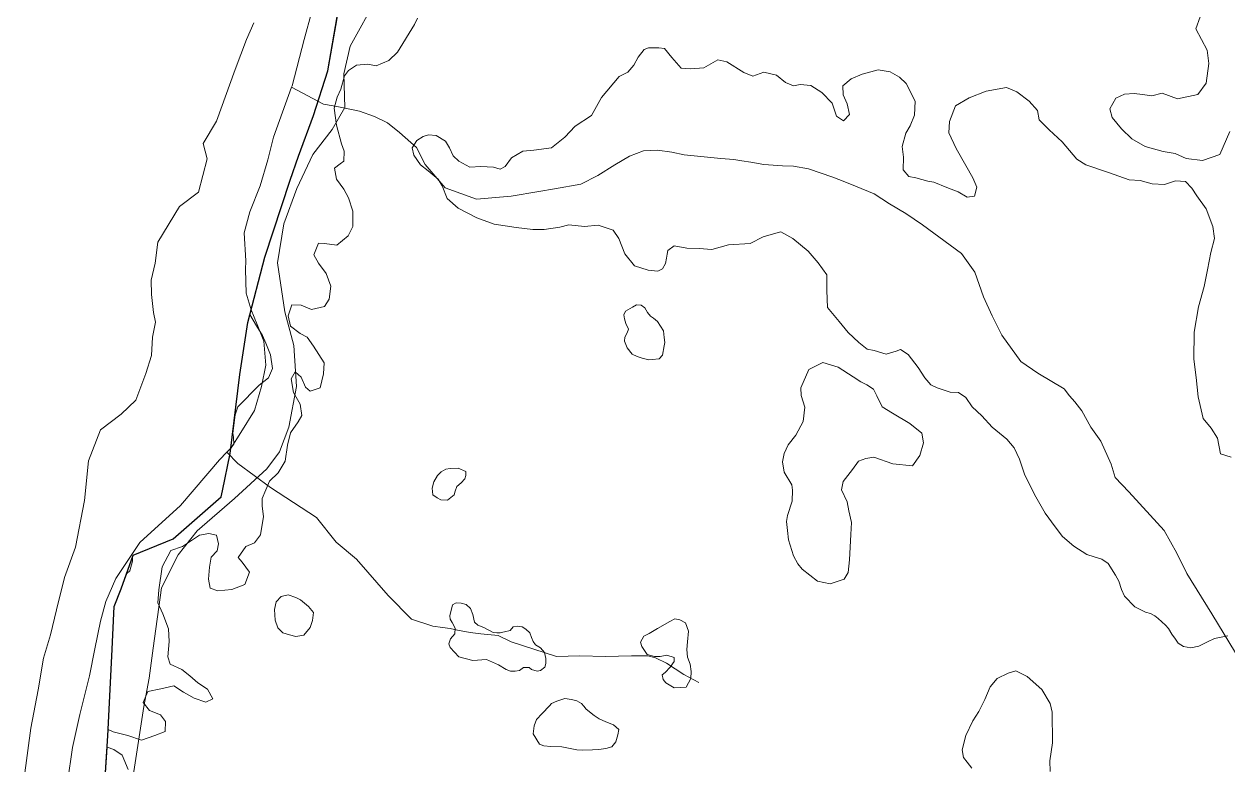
# Model space of a CAD drawing. Header units: metres. Extents: x 4652992 to 4879070, y 2074171 to 2309877.
# Drawn here: x 4653488.7 to 4653619.9, y 2307703.6 to 2307784.4 of the extents above; entities that cross this region are included whole.
import ezdxf

# ---------------------------------------------------------------- set-up
doc = ezdxf.new("R2010")
doc.units = ezdxf.units.M
doc.header["$MEASUREMENT"] = 0
doc.linetypes.add('DGN Style 3', pattern=[92.779933, 66.271381, -26.508552])
for name, color, linetype, lineweight in [('Level 1', 2, 'Continuous', 0), ('Level 2', 6, 'Continuous', 0), ('Level 20', 30, 'DGN Style 3', 0), ('Level 40', 1, 'Continuous', 0)]:
    doc.layers.add(name, color=color, linetype=linetype, lineweight=lineweight)
doc.layers.add('Limite', color=38, linetype='Continuous', lineweight=0, plot=False)

msp = doc.modelspace()

# ---------------------------------------------------------------- linework, layer by layer
at = {"layer": 'Level 1'}
for points in [[(4653621.344485, 2307714.819704, 1352.9125), (4653618.151675, 2307720.086489, 1349.975), (4653615.420901, 2307724.491091, 1346), (4653614.35071, 2307726.719118, 1344), (4653612.974123, 2307729.173281, 1343), (4653611.445925, 2307730.845705, 1341), (4653609.118716, 2307733.378481, 1340), (4653607.635073, 2307734.954531, 1339), (4653607.181887, 2307736.40613, 1338), (4653606.076479, 2307738.91028, 1337), (4653604.982119, 2307740.456911, 1336), (4653603.993716, 2307742.212282, 1335), (4653603.21448, 2307743.216677, 1334), (4653602.656496, 2307743.854677, 1333), (4653602.072512, 2307744.603091, 1332), (4653599.17792, 2307746.317507, 1331), (4653597.334292, 2307747.605715, 1330), (4653595.266299, 2307750.455691, 1329), (4653594.203676, 2307752.557131, 1327), (4653593.254092, 2307754.648501, 1324), (4653592.340884, 2307757.344118, 1320), (4653590.863283, 2307759.361086, 1317), (4653589.649111, 2307760.278689, 1316), (4653586.607485, 2307762.499331, 1315), (4653584.812319, 2307763.725527, 1314), (4653583.027285, 2307764.768923, 1313), (4653581.341311, 2307765.858523, 1312), (4653579.322512, 2307766.706118, 1311), (4653578.149477, 2307767.177675, 1310), (4653576.83948, 2307767.677675, 1309), (4653574.201479, 2307768.596133, 1308), (4653572.551699, 2307768.893496, 1307), (4653571.350527, 2307768.930727, 1306), (4653569.338076, 2307769.054873, 1305), (4653567.904909, 2307769.331728, 1304), (4653566.943911, 2307769.478091, 1303), (4653566.051516, 2307769.602724, 1302), (4653564.640078, 2307769.73511, 1301), (4653560.637697, 2307770.136477, 1300), (4653559.296877, 2307770.411318, 1299), (4653557.716921, 2307770.641726, 1298), (4653556.219485, 2307770.569277, 1297), (4653554.676516, 2307769.957705, 1296), (4653553.066714, 2307769.026491, 1295), (4653551.242495, 2307767.886477, 1294), (4653549.391482, 2307766.924685, 1293), (4653546.492678, 2307766.412905, 1292), (4653544.789675, 2307766.132082, 1291), (4653541.778322, 2307765.628298, 1290), (4653537.996279, 2307765.293276, 1289), (4653534.598513, 2307766.520083, 1288), (4653532.419924, 2307769.067324, 1287), (4653531.450075, 2307770.917483, 1286), (4653529.596499, 2307772.571902, 1284.2), (4653528.298525, 2307773.611513, 1283.8875), (4653526.893313, 2307774.299685, 1283.675), (4653525.265078, 2307774.893313, 1283.3875), (4653523.334109, 2307775.294497, 1283.15), (4653522.359499, 2307775.453676, 1282.9625), (4653521.33948, 2307775.627077, 1282), (4653517.846652, 2307777.48931, 1280.26764)], [(4653562.256289, 2307712.597292, 1312), (4653560.601321, 2307713.488711, 1310), (4653558.706728, 2307714.710696, 1307), (4653557.531679, 2307715.313723, 1305), (4653556.687319, 2307715.502932, 1304), (4653554.913332, 2307715.499514, 1303), (4653552.080874, 2307715.446291, 1302), (4653549.24811, 2307715.534487, 1301), (4653546.727907, 2307715.457278, 1300), (4653541.791506, 2307717.042116, 1298), (4653540.359499, 2307717.746706, 1297), (4653538.462282, 2307717.902895, 1296), (4653537.304873, 2307718.072329, 1295), (4653535.934328, 2307718.32709, 1294), (4653535.136294, 2307718.4881, 1293), (4653534.284304, 2307718.58893, 1292), (4653533.234682, 2307718.753908, 1291), (4653530.913088, 2307719.495486, 1290), (4653528.371279, 2307722.108706, 1289), (4653524.916079, 2307726.054507, 1287), (4653522.700686, 2307727.897707, 1286), (4653520.543093, 2307730.584902, 1285), (4653515.548891, 2307733.849917, 1284.125), (4653511.976321, 2307736.469912, 1283.6625), (4653510.790409, 2307737.699696, 1283.396537)]]:
    msp.add_polyline3d(points, dxfattribs=at)
at = {"layer": 'Level 2'}
for points in [[(4653520.051516, 2307785.735293, 1279.9), (4653519.215273, 2307782.684695, 1280.075), (4653517.906313, 2307777.654299, 1280.2625), (4653517.846652, 2307777.48931, 1280.26764), (4653515.875307, 2307772.037722, 1280.4375), (4653515.266909, 2307769.59009, 1280.55), (4653514.411074, 2307766.730532, 1280.8625), (4653513.282107, 2307763.900881, 1281.1375), (4653512.683718, 2307761.637697, 1281.3125), (4653512.842287, 2307758.583498, 1281.8125), (4653512.823122, 2307757.629092, 1281.9625), (4653512.888125, 2307755.048891, 1282.3625), (4653513.42853, 2307753.233889, 1282.525), (4653514.079104, 2307751.64313, 1282.7), (4653514.803713, 2307749.819887, 1282.8125), (4653515.046877, 2307747.20209, 1282.9125), (4653514.573488, 2307744.859499, 1282.9875), (4653513.792483, 2307742.241884, 1283.1125), (4653512.3183, 2307739.863711, 1283.2875), (4653511.240481, 2307738.174502, 1283.3875), (4653510.790409, 2307737.699696, 1283.396537), (4653509.995486, 2307736.861086, 1283.4125), (4653505.727907, 2307731.888918, 1283.5625), (4653501.295107, 2307727.879275, 1283.5875), (4653498.67969, 2307723.949099, 1283.5875), (4653497.608095, 2307721.423708, 1283.5875), (4653497.024477, 2307719.290102, 1283.5875), (4653496.404482, 2307716.267275, 1283.5875), (4653495.803713, 2307713.333315, 1283.5875), (4653494.774294, 2307709.129275, 1283.5875), (4653493.967531, 2307705.527712, 1283.5875), (4653493.402529, 2307701.751284, 1283.5875)], [(4653488.682314, 2307702.201723, 1283.5986), (4653489.402529, 2307707.64728, 1283.6099), (4653490.208498, 2307711.808474, 1283.5974), (4653490.811098, 2307715.256899, 1283.5974), (4653491.551333, 2307717.807314, 1283.5974), (4653492.201113, 2307720.537722, 1283.5974), (4653493.103274, 2307724.059328, 1283.5974), (4653494.283327, 2307727.354494, 1283.5974), (4653495.279299, 2307732.450075, 1283.5946), (4653495.7157, 2307736.763491, 1283.5698), (4653497.02112, 2307740.153078, 1283.4262), (4653499.27228, 2307741.84833, 1283.3243), (4653500.872683, 2307743.378115, 1282.6725), (4653501.940676, 2307746.300478, 1282.8862), (4653502.569887, 2307748.261904, 1282.8303), (4653502.698916, 2307750.246279, 1282.5224), (4653502.994509, 2307751.880678, 1282.6774), (4653502.786074, 2307752.948122, 1282.5409), (4653502.579714, 2307754.894289, 1282.3684), (4653502.536684, 2307756.455691, 1282.2997), (4653502.980715, 2307758.327517, 1281.9724), (4653503.267702, 2307760.607729, 1281.8224), (4653505.623904, 2307764.482119, 1281.2717), (4653507.701113, 2307766.037905, 1281.1339), (4653508.638491, 2307769.700686, 1280.7631), (4653508.199892, 2307771.356875, 1280.5609), (4653509.657473, 2307773.785097, 1280.4339), (4653511.694887, 2307779.419497, 1280.2589), (4653512.942324, 2307782.704714, 1280.0578), (4653513.740725, 2307784.524294, 1279.9451)]]:
    msp.add_polyline3d(points, dxfattribs=at)
at = {"layer": 'Level 20', "linetype": 'Continuous'}
msp.add_polyline3d([(4653500.277725, 2307700.555563, 1284.9384), (4653501.727121, 2307709.994826, 1284.7384), (4653502.32901, 2307713.072314, 1284.5384), (4653502.771059, 2307716.347775, 1284.5384), (4653503.664641, 2307722.925055, 1284.3384), (4653505.480449, 2307726.524736, 1284.2384), (4653507.542504, 2307729.131543, 1284.0384), (4653511.620492, 2307732.66064, 1284.0384), (4653515.158804, 2307735.90974, 1284.0384), (4653516.527962, 2307737.739525, 1284.1384), (4653517.533528, 2307740.424719, 1284.1384), (4653518.395495, 2307744.866476, 1284.1384), (4653518.101288, 2307749.341722, 1284.1384), (4653517.120618, 2307753.00935, 1284.0384), (4653516.316456, 2307758.353391, 1284.0384), (4653516.996044, 2307762.618903, 1284.1384), (4653518.430746, 2307766.453222, 1283.7384), (4653520.172912, 2307770.16836, 1283.6384), (4653522.256736, 2307772.877598, 1283.4384), (4653523.651823, 2307775.264183, 1283.1384), (4653523.548073, 2307778.960118, 1283.0384), (4653524.232017, 2307781.948055, 1282.8384), (4653527.175505, 2307787.306979, 1282.5384)], dxfattribs=at)
at = {"layer": 'Level 40', "color": 3, "flags": 128}
for points, elevation in [([(4653555.024581, 2307753.529532), (4653555.452901, 2307753.770173), (4653555.935762, 2307753.729733), (4653556.368107, 2307753.428787), (4653556.654987, 2307752.940004), (4653556.962065, 2307752.555431), (4653557.299438, 2307752.327166), (4653557.721653, 2307751.974145), (4653558.390317, 2307750.923983), (4653558.469109, 2307750.205572), (4653558.525678, 2307749.653739), (4653558.454981, 2307749.289036), (4653558.263088, 2307748.299116), (4653557.909576, 2307747.88157), (4653557.133834, 2307747.816994), (4653556.798477, 2307747.774431), (4653556.073195, 2307747.970374), (4653555.505475, 2307748.135501), (4653554.957942, 2307748.404844), (4653554.438679, 2307749.101322), (4653554.13964, 2307749.808815), (4653554.167925, 2307750.235944), (4653554.426546, 2307750.726167), (4653554.559895, 2307751.132732), (4653554.293188, 2307751.725742), (4653554.121442, 2307752.246092), (4653554.04466, 2307752.693778), (4653554.230545, 2307753.090054), (4653555.024581, 2307753.529532)], 1305.144685), ([(4653535.117816, 2307735.941527), (4653536.012936, 2307735.986601), (4653536.82589, 2307735.608242), (4653536.850516, 2307735.16398), (4653536.725281, 2307734.803888), (4653536.312634, 2307734.389999), (4653535.8466, 2307733.986513), (4653535.690559, 2307733.467611), (4653535.55505, 2307733.054568), (4653534.834406, 2307732.480967), (4653534.119908, 2307732.510443), (4653533.723644, 2307732.752538), (4653533.230869, 2307733.068397), (4653533.150811, 2307733.798205), (4653533.337678, 2307734.475943), (4653533.748346, 2307735.164947), (4653534.16105, 2307735.578855), (4653534.659973, 2307735.866057), (4653535.117816, 2307735.941527)], 1294.044685), ([(4653518.820131, 2307721.618951), (4653519.684868, 2307720.897256), (4653520.226851, 2307720.238399), (4653520.115097, 2307719.374755), (4653519.852326, 2307718.595825), (4653519.192332, 2307717.783484), (4653518.323385, 2307717.620499), (4653517.634423, 2307717.809874), (4653516.89164, 2307718.009721), (4653516.328866, 2307718.56195), (4653516.043367, 2307719.392302), (4653515.991703, 2307720.56456), (4653516.157286, 2307721.41782), (4653516.711846, 2307721.973986), (4653517.473272, 2307722.157819), (4653518.313262, 2307721.883631), (4653518.820131, 2307721.618951)], 1288.944685)]:
    msp.add_lwpolyline(points, dxfattribs=dict(at, elevation=elevation))
at = {"layer": 'Level 40', "color": 3}
for points in [[(4653531.564798, 2307785.020841, 1286.7258), (4653531.257997, 2307784.319532, 1286.7258), (4653529.391802, 2307781.301061, 1286.7258), (4653528.445994, 2307780.386549, 1286.7258), (4653527.054104, 2307779.813368, 1286.7258), (4653526.149339, 2307779.990864, 1286.7258), (4653524.934471, 2307779.890668, 1286.7258), (4653524.051724, 2307779.302131, 1286.7258), (4653523.596085, 2307778.714424, 1286.7258), (4653523.228994, 2307777.26297, 1286.7258), (4653522.808127, 2307776.414486, 1286.7258), (4653522.488491, 2307775.207578, 1286.7258), (4653522.738256, 2307773.33653, 1287.3258), (4653523.300749, 2307771.322416, 1287.9258), (4653523.569238, 2307770.509284, 1287.9258), (4653523.528125, 2307769.418803, 1287.9258), (4653523.136384, 2307769.157529, 1287.9258), (4653522.532956, 2307768.684198, 1287.9258), (4653522.722458, 2307767.464005, 1287.9258), (4653523.534318, 2307766.375464, 1287.9258), (4653524.033411, 2307765.4327, 1287.9258), (4653524.519838, 2307763.98542, 1287.9258), (4653524.532407, 2307762.292904, 1287.9258), (4653523.998495, 2307761.298845, 1287.9258), (4653522.775857, 2307760.270496, 1287.9258), (4653521.445768, 2307760.446231, 1287.9258), (4653520.772788, 2307760.493393, 1287.9258), (4653520.273506, 2307759.238867, 1287.9258), (4653520.772686, 2307758.29609, 1287.9258), (4653521.614038, 2307757.175518, 1287.6258), (4653522.116527, 2307755.809081, 1287.6258), (4653521.929986, 2307754.408292, 1287.6258), (4653521.427391, 2307753.576539, 1287.6258), (4653520.00181, 2307753.263363, 1287.6258), (4653518.898606, 2307753.732658, 1287.6258), (4653517.880674, 2307753.762525, 1287.6258), (4653517.479114, 2307752.572683, 1287.6258), (4653517.738864, 2307751.451695, 1287.9258), (4653518.778485, 2307750.656907, 1287.9258), (4653519.552645, 2307750.252087, 1287.9258), (4653520.216157, 2307749.277277, 1287.9258), (4653521.394625, 2307747.441268, 1287.9258), (4653521.3377, 2307746.269174, 1287.9258), (4653520.955315, 2307744.738038, 1287.9258), (4653519.858864, 2307744.360487, 1287.9258), (4653519.346984, 2307744.798506, 1287.9258), (4653518.879365, 2307745.904061, 1287.9258), (4653518.218943, 2307746.455634, 1287.9258), (4653517.814406, 2307745.6894, 1287.9258), (4653518.0387, 2307744.208709, 1287.9258), (4653518.765293, 2307742.935763, 1287.6258), (4653518.954908, 2307741.714969, 1287.6258), (4653518.566034, 2307741.02985, 1287.6258), (4653517.737685, 2307739.83855, 1287.6258), (4653517.386686, 2307738.469506, 1287.6258), (4653517.136831, 2307736.742455, 1287.6258), (4653516.374801, 2307735.453489, 1287.6258), (4653515.42937, 2307734.538478, 1287.6258), (4653514.638772, 2307732.662973, 1287.6258), (4653514.645047, 2307731.816063, 1287.6258), (4653514.768301, 2307730.692648, 1287.6258), (4653514.470954, 2307728.720909, 1287.6258), (4653513.787879, 2307727.839113, 1287.6258), (4653512.854983, 2307727.428802, 1287.6258), (4653512.026352, 2307726.236968, 1287.6258), (4653512.440604, 2307725.733423, 1287.6258), (4653513.253266, 2307724.644866, 1287.6258), (4653512.737721, 2307723.307454, 1287.6258), (4653511.346177, 2307722.732537, 1287.6258), (4653509.786927, 2307722.613109, 1287.6258), (4653508.955978, 2307722.900552, 1287.9258), (4653508.801118, 2307723.860752, 1287.9258), (4653508.88974, 2307725.196306, 1287.9258), (4653509.095327, 2307726.255424, 1287.9258), (4653509.746681, 2307726.974072, 1287.9258), (4653509.889002, 2307727.707281, 1287.9258), (4653509.651948, 2307728.68347, 1287.9258), (4653508.82992, 2307728.843586, 1287.9258), (4653507.804122, 2307728.666284, 1287.6258), (4653505.940824, 2307727.421999, 1287.6258), (4653504.662696, 2307726.994146, 1287.6258), (4653503.722911, 2307725.231444, 1287.6258), (4653503.374623, 2307722.718401, 1287.9258), (4653503.27014, 2307721.30115, 1287.9258), (4653503.804537, 2307720.09786, 1287.9258), (4653504.424276, 2307718.455185, 1287.9258), (4653504.500071, 2307717.087447, 1287.9258), (4653504.348139, 2307715.425728, 1287.9258), (4653504.616893, 2307714.612412, 1287.9258), (4653505.869174, 2307714.030735, 1287.9258), (4653506.760882, 2307713.350048, 1287.9258), (4653507.636734, 2307712.587909, 1287.9258), (4653508.692781, 2307711.87533, 1287.9258), (4653509.258678, 2307710.83526, 1287.9258), (4653508.506131, 2307710.474162, 1287.9258), (4653507.222378, 2307710.892721, 1287.9258), (4653506.068214, 2307711.539792, 1287.9258), (4653505.012025, 2307712.252411, 1287.9258), (4653503.585665, 2307711.93764, 1287.9258), (4653502.159197, 2307711.622846, 1287.9258), (4653501.67516, 2307710.448334, 1287.9258), (4653502.35513, 2307709.555108, 1287.9258), (4653503.541159, 2307709.071017, 1287.9258), (4653504.088252, 2307708.372784, 1287.9258), (4653504.047051, 2307707.281421, 1287.9258), (4653502.93372, 2307706.821079, 1287.9258), (4653501.475544, 2307706.343081, 1287.9258), (4653500.006792, 2307706.828371, 1287.3258), (4653498.376342, 2307707.229601, 1287.3258), (4653497.84699, 2307707.492126, 1287.3258), (4653498.234094, 2307715.462256, 1287.7416), (4653498.52125, 2307720.901836, 1288.0254), (4653499.266581, 2307722.826405, 1288.1329), (4653499.872107, 2307724.50431, 1288.2258), (4653500.219608, 2307724.774081, 1288.2258), (4653500.507433, 2307725.817015, 1288.2258), (4653500.512184, 2307726.277955, 1288.202514), (4653500.58709, 2307726.48552, 1288.2067), (4653504.930394, 2307728.253927, 1287.7996), (4653510.169054, 2307732.856843, 1287.1942), (4653510.323913, 2307733.504689, 1287.1364), (4653511.166478, 2307737.551242, 1286.7775), (4653511.237941, 2307738.14275, 1286.7258), (4653511.534766, 2307738.576544, 1286.7258), (4653511.512651, 2307739.342934, 1286.7258), (4653511.438495, 2307739.802766, 1286.7258), (4653511.679983, 2307741.801594, 1286.7258), (4653511.981459, 2307742.638425, 1286.7258), (4653514.302429, 2307745.000016, 1286.1258), (4653515.3163, 2307745.818878, 1286.1258), (4653515.76939, 2307746.831917, 1286.1258), (4653515.54454, 2307748.316251, 1286.1258), (4653515.310133, 2307748.870419, 1286.1258), (4653515.025044, 2307749.603956, 1286.1258), (4653514.673424, 2307750.43523, 1286.1258), (4653514.023996, 2307751.494168, 1286.1258), (4653513.293118, 2307752.714174, 1285.9214), (4653514.9264, 2307758.964553, 1285.9439), (4653517.694223, 2307767.365845, 1285.9748), (4653518.612844, 2307769.983183, 1285.9844), (4653520.250041, 2307774.424776, 1286.0009), (4653521.808604, 2307779.263401, 1286.0186), (4653522.655779, 2307784.228634, 1286.0362), (4653523.502953, 2307789.193868, 1286.0537)], [(4653620.108563, 2307772.650166, 1346.2447), (4653619.03321, 2307770.163, 1345.9447), (4653617.155214, 2307769.491107, 1345.9447), (4653615.378146, 2307769.72954, 1344.7447), (4653614.14715, 2307770.277119, 1343.5447), (4653612.847963, 2307770.489107, 1342.3447), (4653610.906105, 2307771.036071, 1341.1447), (4653609.44991, 2307771.881983, 1341.1447), (4653608.317198, 2307772.944014, 1341.1447), (4653607.29141, 2307774.194851, 1341.1447), (4653607.053821, 2307775.150736, 1341.1447), (4653607.695761, 2307776.28315, 1341.1447), (4653608.627418, 2307776.729107, 1341.1447), (4653609.697367, 2307776.798165, 1341.1447), (4653610.592436, 2307776.691864, 1341.1447), (4653611.623146, 2307776.558853, 1341.1447), (4653612.732032, 2307776.829972, 1341.1447), (4653614.412249, 2307776.23003, 1341.1447), (4653616.634753, 2307776.706281, 1341.1447), (4653617.534338, 2307777.923366, 1341.1447), (4653617.851839, 2307780.092954, 1341.1447), (4653617.640172, 2307781.521707, 1341.7447), (4653616.414622, 2307783.840576, 1341.7447), (4653616.878397, 2307785.146155, 1341.7447)], [(4653619.922091, 2307717.706439, 1354.97598), (4653618.439746, 2307717.403985, 1354.97598), (4653617.67155, 2307717.027767, 1354.97598), (4653616.757276, 2307716.581376, 1354.97598), (4653615.86011, 2307716.394768, 1354.97598), (4653615.062287, 2307716.550591, 1354.97598), (4653614.498857, 2307716.890907, 1354.97598), (4653614.189491, 2307717.346087, 1354.97598), (4653613.796641, 2307717.883374, 1354.97598), (4653613.44797, 2307718.477834, 1354.97598), (4653613.112093, 2307718.872378, 1354.07598), (4653612.307757, 2307719.567756, 1353.47598), (4653611.934944, 2307719.871388, 1353.47598), (4653611.485847, 2307720.123988, 1353.47598), (4653610.94816, 2307720.262015, 1353.47598), (4653609.750649, 2307720.85966, 1352.57598), (4653608.629556, 2307722.037999, 1351.675979), (4653608.303774, 2307722.762877, 1351.675979), (4653608.0409, 2307723.640774, 1351.675979), (4653607.65188, 2307724.316006, 1350.77598), (4653606.870724, 2307725.589972, 1349.57598), (4653606.160254, 2307726.060503, 1349.57598), (4653605.342087, 2307726.319949, 1349.57598), (4653604.517696, 2307726.547452, 1349.57598), (4653603.099432, 2307727.4609, 1348.675979), (4653601.870483, 2307728.504858, 1347.77598), (4653601.087846, 2307729.571825, 1347.175979), (4653599.996124, 2307731.050568, 1345.97598), (4653598.817623, 2307733.092116, 1345.07598), (4653597.750073, 2307735.302777, 1343.57598), (4653597.188716, 2307736.959075, 1342.375979), (4653596.610469, 2307738.186729, 1341.175979), (4653595.805549, 2307739.125437, 1339.97598), (4653594.197521, 2307740.43149, 1339.07598), (4653593.094577, 2307741.680265, 1338.47598), (4653592.0425, 2307742.667819, 1336.97598), (4653591.330597, 2307743.674962, 1336.375979), (4653590.538989, 2307744.214424, 1335.175979), (4653589.623394, 2307744.241449, 1334.27598), (4653588.221203, 2307744.708236, 1333.675979), (4653587.542423, 2307745.053292, 1333.675979), (4653586.874329, 2307745.811431, 1332.47598), (4653586.13366, 2307746.940285, 1331.27598), (4653585.070363, 2307748.364035, 1329.77598), (4653584.208713, 2307748.912296, 1328.875979), (4653583.767771, 2307748.737297, 1328.875979), (4653582.643189, 2307748.39199, 1327.375979), (4653581.362586, 2307748.783299, 1326.47598), (4653580.579399, 2307748.9331, 1326.175979), (4653579.671814, 2307749.650225, 1325.57598), (4653578.534923, 2307750.766194, 1324.675979), (4653577.532805, 2307751.93883, 1323.77598), (4653576.279912, 2307753.483895, 1323.77598), (4653576.186201, 2307755.332924, 1322.875979), (4653576.189512, 2307757.039368, 1321.675979), (4653575.257866, 2307758.33636, 1320.77598), (4653574.157247, 2307759.63809, 1319.57598), (4653572.482883, 2307760.993757, 1317.77598), (4653571.163879, 2307761.712168, 1316.57598), (4653570.378915, 2307761.515893, 1315.07598), (4653569.242253, 2307761.17345, 1313.875979), (4653567.829137, 2307760.458435, 1313.27598), (4653565.490123, 2307760.297301, 1312.07598), (4653563.670026, 2307759.786332, 1310.875979), (4653562.268855, 2307759.925987, 1309.675979), (4653560.941547, 2307759.951468, 1308.47598), (4653559.532224, 2307760.203134, 1306.97598), (4653558.865672, 2307759.707356, 1306.675979), (4653558.782784, 2307759.279796, 1306.675979), (4653558.699896, 2307758.852234, 1306.675979), (4653558.589377, 2307758.282147, 1306.675979), (4653558.278065, 2307757.702074, 1306.675979), (4653557.782524, 2307757.453948, 1306.675979), (4653556.706976, 2307757.543171, 1306.07598), (4653555.232142, 2307758.019727, 1305.175979), (4653554.187671, 2307759.316054, 1303.97598), (4653553.513495, 2307760.988872, 1302.77598), (4653552.913681, 2307761.892409, 1301.875979), (4653551.271904, 2307762.468802, 1300.675979), (4653549.786134, 2307762.317302, 1299.47598), (4653548.084401, 2307762.491775, 1298.57598), (4653547.076822, 2307762.242815, 1297.375979), (4653545.384512, 2307761.988116, 1295.875979), (4653544.134589, 2307761.976283, 1295.27598), (4653542.330357, 2307762.202745, 1294.375979), (4653539.94395, 2307762.565276, 1293.175979), (4653538.040396, 2307763.248966, 1291.675979), (4653535.986775, 2307764.311425, 1290.77598), (4653534.789792, 2307765.348945, 1289.57598), (4653534.265167, 2307766.75664, 1289.57598), (4653533.807024, 2307767.479092, 1289.57598), (4653532.720166, 2307768.372838, 1288.97598), (4653531.893287, 2307769.049352, 1288.97598), (4653531.178814, 2307770.099643, 1288.97598), (4653530.973208, 2307770.89192, 1288.97598), (4653531.489513, 2307771.701018, 1288.97598), (4653532.169988, 2307772.121716, 1288.97598), (4653532.7602, 2307772.283056, 1288.97598), (4653533.59001, 2307772.239117, 1288.97598), (4653534.623883, 2307771.601131, 1288.97598), (4653535.043915, 2307770.885616, 1288.97598), (4653535.47281, 2307770.010081, 1288.97598), (4653536.06949, 2307769.423066, 1289.875979), (4653537.261296, 2307768.774239, 1291.07598), (4653538.488426, 2307768.838879, 1291.675979), (4653539.846606, 2307768.788153, 1292.875979), (4653540.5968, 2307768.562395, 1292.875979), (4653541.129279, 2307768.851649, 1292.875979), (4653541.81498, 2307769.780915, 1293.77598), (4653543.03555, 2307770.509848, 1295.27598), (4653544.268012, 2307770.646159, 1295.875979), (4653546.166332, 2307770.870788, 1297.07598), (4653547.62406, 2307772.04949, 1298.57598), (4653548.767875, 2307773.243362, 1300.07598), (4653550.535529, 2307774.424225, 1301.57598), (4653551.633077, 2307776.357773, 1303.375979), (4653553.571043, 2307778.648754, 1304.875979), (4653554.503844, 2307779.1361, 1305.47598), (4653555.158463, 2307779.897124, 1305.47598), (4653555.639656, 2307780.769543, 1305.47598), (4653556.271112, 2307781.612407, 1305.47598), (4653556.753612, 2307781.797988, 1306.07598), (4653557.86801, 2307781.785985, 1306.97598), (4653558.51253, 2307781.697924, 1306.97598), (4653559.298337, 2307780.733022, 1306.97598), (4653560.296811, 2307779.582268, 1307.57598), (4653561.317587, 2307779.478489, 1308.77598), (4653562.783322, 2307779.602059, 1310.57598), (4653564.297532, 2307780.471024, 1311.77598), (4653565.273597, 2307780.247774, 1312.375979), (4653567.146071, 2307779.082763, 1312.97598), (4653568.113772, 2307778.701244, 1312.97598), (4653569.31294, 2307779.116115, 1312.97598), (4653570.703852, 2307778.817643, 1314.175979), (4653571.676779, 2307778.02191, 1314.77598), (4653572.571466, 2307777.623702, 1315.375979), (4653573.294986, 2307777.786592, 1315.375979), (4653574.464251, 2307777.671188, 1315.375979), (4653575.636609, 2307776.916507, 1316.27598), (4653576.76134, 2307775.750217, 1316.875979), (4653577.25165, 2307774.322026, 1316.875979), (4653578.000521, 2307773.832422, 1316.875979), (4653578.666899, 2307774.500575, 1316.875979), (4653578.399717, 2307775.694613, 1316.875979), (4653577.971977, 2307776.653859, 1316.875979), (4653577.942556, 2307777.653817, 1317.47598), (4653578.828887, 2307778.399417, 1318.675979), (4653580.053156, 2307778.922879, 1319.875979), (4653581.795791, 2307779.378593, 1321.07598), (4653583.088092, 2307779.162265, 1321.07598), (4653584.119064, 2307778.581283, 1321.07598), (4653584.827408, 2307777.910097, 1321.07598), (4653585.817652, 2307775.962527, 1321.07598), (4653585.752294, 2307774.448691, 1321.07598), (4653585.293008, 2307773.270866, 1320.47598), (4653584.789957, 2307772.470315, 1319.27598), (4653584.390449, 2307771.020775, 1318.07598), (4653584.564362, 2307769.850928, 1318.07598), (4653584.530517, 2307768.494747, 1318.07598), (4653585.130536, 2307767.752301, 1318.07598), (4653585.90799, 2307767.629453, 1318.675979), (4653587.208284, 2307767.262964, 1319.875979), (4653587.867963, 2307767.134772, 1321.07598), (4653589.29103, 2307766.544927, 1321.675979), (4653590.510643, 2307766.094271, 1322.57598), (4653591.473864, 2307765.496373, 1322.875979), (4653592.292766, 2307765.617546, 1322.875979), (4653592.536891, 2307766.584681, 1322.875979), (4653592.113692, 2307767.626479, 1322.875979), (4653591.349423, 2307768.960872, 1322.875979), (4653590.286138, 2307770.805222, 1322.875979), (4653589.480816, 2307772.509165, 1323.47598), (4653589.551345, 2307773.739233, 1324.375979), (4653590.22881, 2307775.464505, 1325.27598), (4653591.703161, 2307776.335036, 1326.47598), (4653593.543828, 2307777.072441, 1327.675979), (4653595.76507, 2307777.470861, 1328.57598), (4653596.909318, 2307776.981475, 1329.175979), (4653598.23358, 2307775.97443, 1329.47598), (4653599.162185, 2307774.970195, 1330.07598), (4653599.354781, 2307773.9446, 1330.675979), (4653600.42832, 2307772.839345, 1331.57598), (4653601.856845, 2307771.554795, 1332.47598), (4653603.437872, 2307769.631326, 1333.375979), (4653604.435673, 2307769.046546, 1334.27598), (4653606.886634, 2307768.213347, 1335.47598), (4653609.144386, 2307767.379528, 1338.175979), (4653610.344896, 2307767.340654, 1339.375979), (4653611.655928, 2307766.978588, 1341.175979), (4653613.004789, 2307766.876609, 1342.675979), (4653614.18911, 2307767.294765, 1343.57598), (4653615.301089, 2307767.221922, 1343.57598), (4653615.994071, 2307766.502275, 1343.57598), (4653616.531858, 2307765.66393, 1344.175979), (4653617.532426, 2307764.227406, 1344.47598), (4653618.25693, 2307762.311128, 1345.375979), (4653618.45791, 2307761.010576, 1345.97598), (4653618.065869, 2307759.489002, 1345.97598), (4653617.695549, 2307757.575564, 1345.97598), (4653617.343283, 2307755.755413, 1345.97598), (4653616.72172, 2307753.552063, 1345.97598), (4653616.235761, 2307750.789075, 1345.97598), (4653616.184962, 2307747.865776, 1347.175979), (4653616.459526, 2307745.835343, 1348.675979), (4653616.666446, 2307743.746555, 1349.875979), (4653617.22569, 2307741.372748, 1349.875979), (4653618.092127, 2307740.335821, 1349.875979), (4653618.7712, 2307739.240122, 1350.77598), (4653619.10917, 2307737.542625, 1352.57598), (4653620.266569, 2307737.158035, 1353.77598)], [(4653573.795821, 2307742.601741, 1324.515528), (4653573.404348, 2307743.885239, 1324.515528), (4653573.373483, 2307744.717054, 1324.515528), (4653574.244983, 2307746.713271, 1325.415529), (4653575.766642, 2307747.500696, 1326.615529), (4653577.434605, 2307746.987412, 1327.215529), (4653579.045634, 2307745.918217, 1328.115529), (4653579.895122, 2307745.372771, 1328.115529), (4653580.534569, 2307745.058021, 1328.115529), (4653581.273095, 2307744.59751, 1328.115529), (4653581.653955, 2307743.837138, 1329.315528), (4653582.208906, 2307742.666375, 1330.515528), (4653583.35717, 2307741.948055, 1331.715529), (4653585.247957, 2307740.83428, 1332.915529), (4653586.535521, 2307739.772222, 1333.515528), (4653586.713478, 2307738.73427, 1333.515528), (4653586.322622, 2307737.368727, 1333.515528), (4653585.529096, 2307736.207296, 1333.515528), (4653583.383021, 2307736.429879, 1332.915529), (4653581.315213, 2307737.183352, 1331.115529), (4653580.438479, 2307737.02027, 1329.915529), (4653579.640272, 2307736.724488, 1329.315528), (4653578.989447, 2307735.8247, 1328.415529), (4653577.970488, 2307734.507906, 1328.415529), (4653577.793604, 2307733.594964, 1328.415529), (4653578.410173, 2307732.289244, 1329.015528), (4653578.601114, 2307731.305229, 1329.015528), (4653578.867481, 2307730.054031, 1329.015528), (4653578.803897, 2307728.741065, 1329.015528), (4653578.671387, 2307725.96965, 1328.415529), (4653578.534625, 2307724.606638, 1328.415529), (4653578.074669, 2307723.875216, 1328.415529), (4653576.547778, 2307723.380584, 1327.515528), (4653575.188141, 2307723.650597, 1326.015528), (4653573.49306, 2307724.96115, 1325.115529), (4653573.033172, 2307725.558692, 1325.115529), (4653572.559043, 2307726.41292, 1325.115529), (4653572.011728, 2307728.159711, 1324.815528), (4653571.915885, 2307729.164254, 1323.915529), (4653571.785255, 2307730.143482, 1323.915529), (4653571.91584, 2307730.817369, 1323.915529), (4653572.409703, 2307732.373982, 1323.915529), (4653572.450036, 2307733.574109, 1323.915529), (4653572.37166, 2307734.161636, 1323.915529), (4653571.547649, 2307735.530683, 1323.915529), (4653571.364203, 2307736.661369, 1324.515528), (4653571.542126, 2307737.579484, 1324.515528), (4653571.978658, 2307738.510546, 1324.515528), (4653572.820866, 2307739.552818, 1324.515528), (4653573.622689, 2307741.047579, 1324.515528), (4653573.795821, 2307742.601741, 1324.515528)], [(4653541.681823, 2307718.282305, 1300.944685), (4653542.001118, 2307718.694821, 1300.944685), (4653542.453436, 2307718.764966, 1300.944685), (4653542.991471, 2307718.660189, 1300.944685), (4653543.384638, 2307718.425398, 1300.944685), (4653543.825093, 2307718.02318, 1300.944685), (4653544.005407, 2307717.513402, 1300.944685), (4653544.162072, 2307717.087342, 1300.944685), (4653544.4488, 2307716.715073, 1300.944685), (4653544.980866, 2307716.374153, 1300.944685), (4653545.406507, 2307715.895742, 1300.944685), (4653545.557248, 2307715.233528, 1300.944685), (4653545.569067, 2307714.677467, 1300.944685), (4653545.449352, 2307714.26567, 1300.944685), (4653544.983799, 2307713.921179, 1300.944685), (4653544.608393, 2307713.836022, 1300.944685), (4653544.008323, 2307714.031921, 1300.944685), (4653543.730453, 2307714.244227, 1300.944685), (4653543.131832, 2307714.242065, 1300.944685), (4653542.67361, 2307713.935672, 1300.944685), (4653542.213902, 2307713.827348, 1300.944685), (4653541.69949, 2307713.848341, 1300.944685), (4653541.253067, 2307714.014337, 1300.944685), (4653540.41381, 2307714.54842, 1299.744685), (4653539.108593, 2307715.130522, 1298.844685), (4653537.588632, 2307714.996775, 1298.244685), (4653536.080633, 2307715.422908, 1297.044685), (4653535.134176, 2307716.409811, 1296.444685), (4653534.97649, 2307716.838573, 1296.444685), (4653535.158003, 2307717.360541, 1296.444685), (4653535.625145, 2307717.906515, 1296.444685), (4653535.666815, 2307718.535303, 1296.444685), (4653535.345496, 2307719.155149, 1296.444685), (4653535.134255, 2307719.514731, 1296.444685), (4653535.08517, 2307719.882547, 1296.444685), (4653535.37471, 2307721.088912, 1297.044685), (4653535.774571, 2307721.289453, 1297.044685), (4653536.330488, 2307721.260729, 1297.044685), (4653536.864092, 2307721.117033, 1297.044685), (4653537.338222, 2307720.666745, 1297.044685), (4653537.613174, 2307720.016625, 1297.044685), (4653537.784897, 2307719.177724, 1297.644685), (4653538.137755, 2307718.860618, 1298.244685), (4653538.788188, 2307718.599805, 1299.144685), (4653539.829817, 2307718.059732, 1300.344685), (4653540.221892, 2307718.022984, 1300.344685), (4653540.582891, 2307718.031878, 1300.344685), (4653540.874349, 2307718.093901, 1300.344685), (4653541.043008, 2307718.140243, 1300.344685), (4653541.681823, 2307718.282305, 1300.944685)], [(4653559.069007, 2307719.276604, 1311.780073), (4653559.622941, 2307719.54249, 1311.780073), (4653560.167554, 2307719.436348, 1311.780073), (4653560.798263, 2307719.126513, 1311.780073), (4653561.116729, 2307718.207335, 1312.080073), (4653561.016715, 2307717.043528, 1312.080073), (4653560.914368, 2307716.191559, 1312.080073), (4653561.005106, 2307715.364252, 1312.080073), (4653561.300558, 2307714.621632, 1312.080073), (4653561.391295, 2307713.794331, 1312.080073), (4653561.372695, 2307713.050603, 1312.080073), (4653560.87255, 2307712.089232, 1312.080073), (4653559.54622, 2307712.018228, 1311.780073), (4653558.647787, 2307712.567007, 1311.780073), (4653558.342867, 2307712.937927, 1311.780073), (4653558.254413, 2307713.453634, 1311.780073), (4653558.554673, 2307713.706715, 1311.780073), (4653559.106298, 2307714.284691, 1311.780073), (4653559.536878, 2307714.886222, 1311.780073), (4653559.557821, 2307715.318297, 1311.780073), (4653558.733878, 2307715.603403, 1311.780073), (4653558.009994, 2307715.432854, 1311.780073), (4653557.395785, 2307715.456878, 1311.180073), (4653556.619996, 2307715.670343, 1311.180073), (4653556.032888, 2307716.533077, 1311.180073), (4653555.872128, 2307717.000948, 1311.180073), (4653556.254213, 2307717.674889, 1311.180073), (4653556.80869, 2307717.941043, 1311.180073), (4653557.735886, 2307718.508733, 1311.180073), (4653559.069007, 2307719.276604, 1311.780073)], [(4653592.012147, 2307703.286357, 1346.5447), (4653591.490252, 2307703.921538, 1346.5447), (4653591.1038, 2307704.423643, 1346.5447), (4653590.942412, 2307705.255387, 1346.5447), (4653591.354655, 2307706.829013, 1346.5447), (4653592.097521, 2307708.444849, 1346.5447), (4653592.772668, 2307709.433603, 1346.5447), (4653593.403952, 2307710.750955, 1346.5447), (4653593.993384, 2307712.129756, 1346.5447), (4653594.762052, 2307713.046768, 1346.5447), (4653595.946896, 2307713.615817, 1346.5447), (4653596.803128, 2307713.875525, 1346.5447), (4653598.034972, 2307713.270149, 1347.4447), (4653599.643768, 2307711.850049, 1348.6447), (4653600.528976, 2307710.308897, 1349.8447), (4653600.772745, 2307709.358959, 1349.8447), (4653600.775721, 2307706.034932, 1351.0447), (4653600.505397, 2307704.079931, 1351.3447), (4653600.545017, 2307702.90692, 1351.3447)], [(4653545.950462, 2307710.069989, 1307.844685), (4653546.176384, 2307710.309921, 1306.944685), (4653546.745152, 2307710.591574, 1306.944685), (4653547.617302, 2307710.860332, 1306.344685), (4653548.349317, 2307710.757158, 1306.344685), (4653548.952217, 2307710.600584, 1306.344685), (4653549.449485, 2307710.307523, 1306.344685), (4653549.710581, 2307710.021158, 1306.344685), (4653549.96434, 2307709.696964, 1306.344685), (4653550.828607, 2307709.012512, 1306.944685), (4653551.365514, 2307708.663852, 1307.844685), (4653552.102508, 2307708.312659, 1309.044685), (4653552.918394, 2307707.988391, 1309.944685), (4653553.499846, 2307707.475741, 1310.844685), (4653553.390527, 2307706.911783, 1310.844685), (4653553.199583, 2307706.129606, 1310.844685), (4653552.741891, 2307705.594373, 1310.844685), (4653552.115096, 2307705.404142, 1310.844685), (4653551.351253, 2307705.318587, 1310.844685), (4653550.63257, 2307705.263257, 1310.844685), (4653549.565428, 2307705.236662, 1310.844685), (4653548.944359, 2307705.279394, 1310.844685), (4653547.291845, 2307705.607416, 1309.644685), (4653546.093147, 2307705.650905, 1308.444685), (4653545.355811, 2307705.715969, 1308.444685), (4653544.875943, 2307705.887581, 1308.444685), (4653544.1714, 2307707.006949, 1307.844685), (4653544.301735, 2307707.882879, 1307.844685), (4653544.555064, 2307708.578133, 1307.844685), (4653545.158335, 2307709.244486, 1307.844685), (4653545.950462, 2307710.069989, 1307.844685)], [(4653497.440083, 2307701.09117, 1288.273174), (4653497.732769, 2307705.564165, 1288.202109), (4653498.475718, 2307705.29024, 1288.525816), (4653499.382879, 2307704.691586, 1288.525816), (4653500.018085, 2307703.131627, 1288.525816)]]:
    msp.add_polyline3d(points, dxfattribs=at)
at = {"layer": 'Limite', "color": 5, "linetype": 'Continuous', "lineweight": 30}
msp.add_polyline3d([(4653497.440083, 2307701.09117, 1285.397105), (4653497.812622, 2307706.784513, 1284.214882), (4653498.234094, 2307715.462256, 1285.085839), (4653498.52125, 2307720.901836, 1284.23253), (4653499.266581, 2307722.826405, 1284.060118), (4653500.58709, 2307726.48552, 1283.918082), (4653504.930394, 2307728.253927, 1284.338776), (4653510.169054, 2307732.856843, 1284.10954), (4653510.323913, 2307733.504689, 1284.009013), (4653511.166478, 2307737.551242, 1283.49384), (4653512.209605, 2307746.185348, 1283.128366), (4653513.068973, 2307751.856398, 1282.69491), (4653514.9264, 2307758.964553, 1283.957947), (4653517.694223, 2307767.365845, 1281.848968), (4653518.612844, 2307769.983183, 1281.796853), (4653520.250041, 2307774.424776, 1282.381532), (4653521.808604, 2307779.263401, 1282.136169), (4653523.502953, 2307789.193868, 1280.803933)], dxfattribs=at)

doc.saveas('drawing.dxf')
